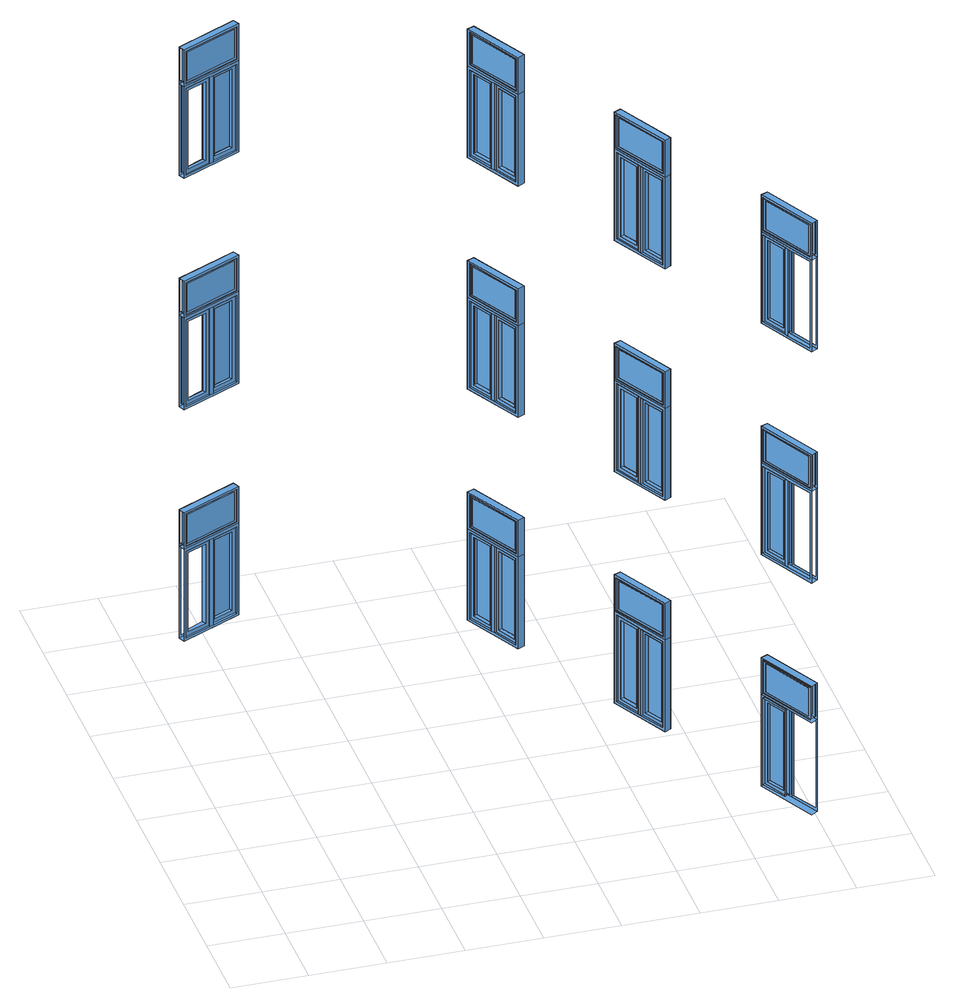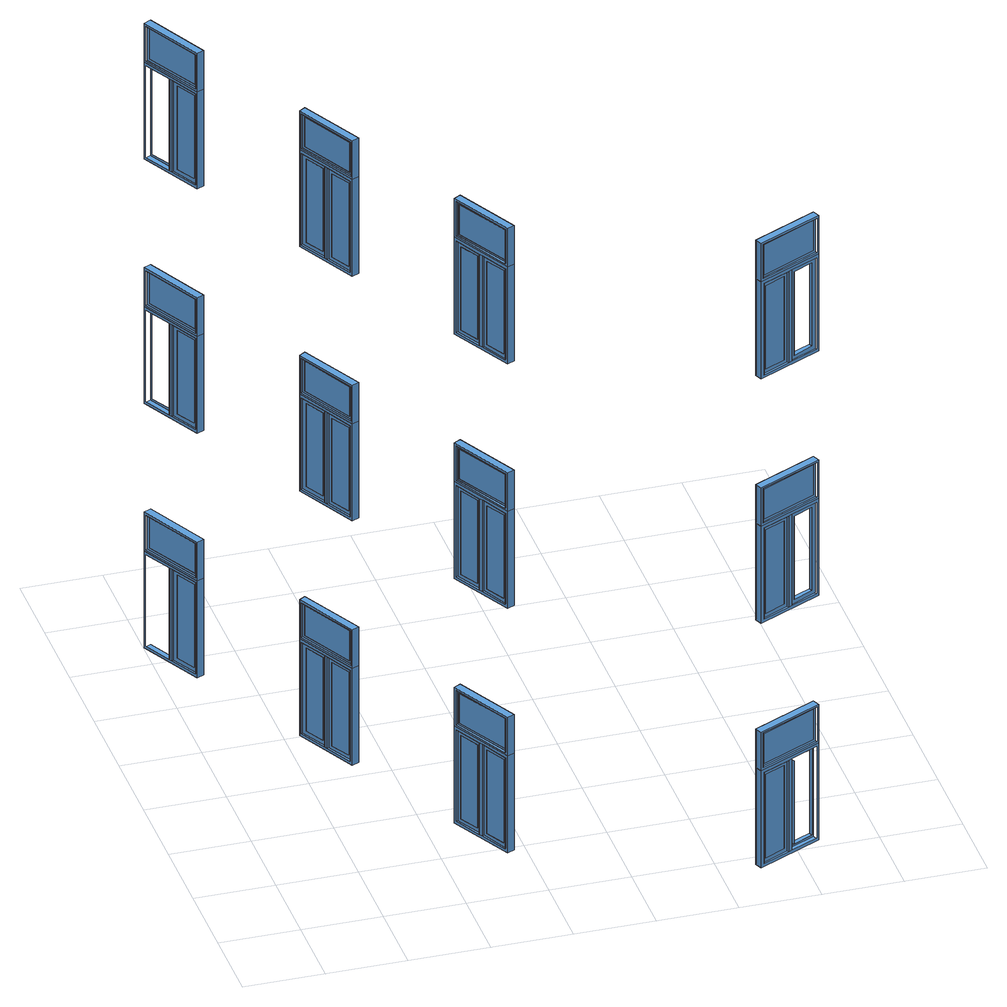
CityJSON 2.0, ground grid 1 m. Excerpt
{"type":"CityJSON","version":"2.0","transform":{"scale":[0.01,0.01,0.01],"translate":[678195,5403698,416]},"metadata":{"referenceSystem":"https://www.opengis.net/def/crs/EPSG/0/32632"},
"CityObjects":{
"building1":{"type":"Building","attributes":{"measuredHeight":16.21},"geometry":[{"type":"MultiSurface","lod":"3","boundaries":[[[0,1,2,3],[4,5,6,7]],[[8,9,10,11],[12,13,14,15]],[[16,17,18,19]],[[4,20,21,7]],[[12,22,23,15]],[[24,25,26,27],[28,18,17,29]],[[30,31,32,33],[34,21,20,35]],[[36,37,38,39],[40,23,22,41]],[[25,42,43,26]],[[27,44,45,24]],[[31,46,47,32]],[[33,48,49,30]],[[37,50,51,38]],[[39,52,53,36]],[[54,29,17,16]],[[5,35,20,4]],[[13,41,22,12]],[[55,56,57,58]],[[59,1,0,60]],[[61,9,8,62]],[[43,44,27,26]],[[47,48,33,32]],[[51,52,39,38]],[[63,64,65,66],[67,68,55,69,70,71,72,58]],[[63,73,74,64],[75,76,77,78]],[[79,80,81,82],[83,84,59,85,86,87,88,60]],[[79,89,90,80],[91,92,93,94]],[[95,96,97,98],[99,100,61,101,102,103,104,62]],[[95,105,106,96],[107,108,109,110]],[[58,72,69,55]],[[60,88,85,59]],[[62,104,101,61]],[[76,111,112,77]],[[78,113,114,75]],[[92,115,116,93]],[[94,117,118,91]],[[108,119,120,109]],[[110,121,122,107]],[[123,124,125,126]],[[127,128,129,130]],[[131,132,133,134]],[[111,114,113,112],[124,123,126,125]],[[115,118,117,116],[128,127,130,129]],[[119,122,121,120],[132,131,134,133]],[[63,64,135,136]],[[74,73,137,138]],[[66,139,140,65]],[[79,80,141,142]],[[90,89,143,144]],[[82,145,146,81]],[[95,96,147,148]],[[106,105,149,150]],[[98,151,152,97]],[[126,125,153,154]],[[124,123,155,156]],[[130,129,157,158]],[[128,127,159,160]],[[134,133,161,162]],[[132,131,163,164]],[[165,112,111,166]],[[167,116,115,168]],[[169,120,119,170]],[[171,114,113,172]],[[173,118,117,174]],[[175,122,121,176]],[[155,156,153,154]],[[159,160,157,158]],[[163,164,161,162]],[[166,171,172,165],[156,155,154,153]],[[168,173,174,167],[160,159,158,157]],[[170,175,176,169],[164,163,162,161]],[[177,171,172,178]],[[179,165,166,180]],[[181,173,174,182]],[[183,167,168,184]],[[185,175,176,186]],[[187,169,170,188]],[[44,43,189,190]],[[48,47,191,192]],[[52,51,193,194]],[[136,135,140,139],[195,189,43,42,45,44,190,196]],[[137,136,135,138],[179,180,177,178]],[[142,141,146,145],[197,191,47,46,49,48,192,198]],[[143,142,141,144],[183,184,181,182]],[[148,147,152,151],[199,193,51,50,53,52,194,200]],[[149,148,147,150],[187,188,185,186]],[[72,201,202,69]],[[88,203,204,85]],[[104,205,206,101]],[[190,189,207,208]],[[192,191,209,210]],[[194,193,211,212]],[[213,214,215,216]],[[217,218,219,220]],[[221,222,223,224]],[[69,202,225,70]],[[71,226,201,72]],[[85,204,227,86]],[[87,228,203,88]],[[101,206,229,102]],[[103,230,205,104]],[[213,216,231,232]],[[201,226,225,202],[216,231,232,213]],[[217,220,233,234]],[[203,228,227,204],[220,233,234,217]],[[221,224,235,236]],[[205,230,229,206],[224,235,236,221]],[[232,237,214,213]],[[234,238,218,217]],[[236,239,222,221]],[[216,215,240,231]],[[220,219,241,233]],[[224,223,242,235]],[[207,243,244,208],[214,215,240,237]],[[209,245,246,210],[218,219,241,238]],[[211,247,248,212],[222,223,242,239]],[[244,196,190,208]],[[246,198,192,210]],[[248,200,194,212]],[[207,189,195,243]],[[209,191,197,245]],[[211,193,199,247]],[[231,240,237,232]],[[233,241,238,234]],[[235,242,239,236]],[[125,124,156,153]],[[129,128,160,157]],[[133,132,164,161]],[[70,225,226,71]],[[86,227,228,87]],[[102,229,230,103]],[[77,112,113,78]],[[93,116,117,94]],[[109,120,121,110]],[[243,195,196,244]],[[245,197,198,246]],[[247,199,200,248]],[[172,113,112,165]],[[174,117,116,167]],[[176,121,120,169]],[[178,172,165,179]],[[182,174,167,183]],[[186,176,169,187]],[[64,74,138,135]],[[135,64,65,140]],[[80,90,144,141]],[[141,80,81,146]],[[96,106,150,147]],[[147,96,97,152]],[[249,250,251,252]],[[253,254,255,256]],[[257,258,259,260]],[[261,262,263,264]],[[265,266,267,268]],[[269,270,271,272]],[[252,273,274,249]],[[256,275,276,253]],[[260,277,278,257]],[[279,280,281,282]],[[283,284,280,281]],[[285,286,287,288]],[[289,290,286,287]],[[291,292,293,294]],[[295,296,292,293]],[[264,263,297,298]],[[268,267,299,300]],[[272,271,301,302]],[[303,304,262,261]],[[305,306,266,265]],[[307,308,270,269]],[[309,310,311,312]],[[313,314,315,316]],[[317,318,319,320]],[[261,264,298,303],[321,322,323,324]],[[265,268,300,305],[325,326,327,328]],[[269,272,302,307],[329,330,331,332]],[[282,281,333,334],[335,251,250,336]],[[288,287,337,338],[339,255,254,340]],[[294,293,341,342],[343,259,258,344]],[[281,333,345,283],[346,347,297,263,262,304,348,349]],[[287,337,350,289],[351,352,299,267,266,306,353,354]],[[293,341,355,295],[356,357,301,271,270,308,358,359]],[[304,297,347,348]],[[306,299,352,353]],[[308,301,357,358]],[[250,249,360,336]],[[335,361,252,251]],[[254,253,362,340]],[[339,363,256,255]],[[258,257,364,344]],[[343,365,260,259]],[[297,304,303,298]],[[299,306,305,300]],[[301,308,307,302]],[[366,323,322,367]],[[368,327,326,369]],[[370,331,330,371]],[[252,249,360,361],[372,312,311,373]],[[256,253,362,363],[374,316,315,375]],[[260,257,364,365],[376,320,319,377]],[[312,372,373,311]],[[316,374,375,315]],[[320,376,377,319]],[[378,274,273,379]],[[380,276,275,381]],[[382,278,277,383]],[[384,385,386,387]],[[388,389,390,391]],[[392,393,394,395]],[[348,347,396,397]],[[353,352,398,399]],[[358,357,400,401]],[[402,403,386,385],[366,404,405,367]],[[406,407,390,389],[368,408,409,369]],[[410,411,394,393],[370,412,413,371]],[[366,404,405,367]],[[368,408,409,369]],[[370,412,413,371]],[[404,324,323,366]],[[408,328,327,368]],[[412,332,331,370]],[[249,274,414,360]],[[361,415,273,252]],[[253,276,416,362]],[[363,417,275,256]],[[257,278,418,364]],[[365,419,277,260]],[[310,420,373,311]],[[421,309,312,372]],[[314,422,375,315]],[[423,313,316,374]],[[318,424,377,319]],[[425,317,320,376]],[[426,402,385,384]],[[427,406,389,388]],[[428,410,393,392]],[[387,386,403,429]],[[391,390,407,430]],[[395,394,411,431]],[[280,432,333,281]],[[286,433,337,287]],[[292,434,341,293]],[[435,279,282,334]],[[284,283,345,436]],[[437,285,288,338]],[[290,289,350,438]],[[439,291,294,342]],[[296,295,355,440]],[[441,349,348,397]],[[396,347,346,442]],[[443,354,353,399]],[[398,352,351,444]],[[445,359,358,401]],[[400,357,356,446]],[[447,448,449,450]],[[451,452,453,454]],[[455,456,457,458]],[[396,442,441,397],[448,449,459,460]],[[398,444,443,399],[452,453,461,462]],[[400,446,445,401],[456,457,463,464]],[[309,421,420,310]],[[273,274,414,415],[421,309,310,420]],[[313,423,422,314]],[[275,276,416,417],[423,313,314,422]],[[317,425,424,318]],[[277,278,418,419],[425,317,318,424]],[[336,360,361,335]],[[340,362,363,339]],[[344,364,365,343]],[[429,403,402,426]],[[430,407,406,427]],[[431,411,410,428]],[[442,346,349,441]],[[444,351,354,443]],[[446,356,359,445]],[[379,273,415,465]],[[381,275,417,466]],[[383,277,419,467]],[[468,414,274,378]],[[469,416,276,380]],[[470,418,278,382]],[[450,449,459,471]],[[454,453,461,472]],[[458,457,463,473]],[[474,460,448,447]],[[475,462,452,451]],[[476,464,456,455]],[[477,478,479,480]],[[481,482,483,484]],[[485,486,487,488]],[[426,477,480,429]],[[427,481,484,430]],[[428,485,488,431]],[[280,432,436,284],[384,387,429,480,489,490,477,426]],[[280,279,435,432],[378,379,465,468]],[[286,433,438,290],[388,391,430,484,491,492,481,427]],[[286,285,437,433],[380,381,466,469]],[[292,434,440,296],[392,395,431,488,493,494,485,428]],[[292,291,439,434],[382,383,467,470]],[[420,421,372,373]],[[422,423,374,375]],[[424,425,376,377]],[[447,450,471,474]],[[451,454,472,475]],[[455,458,473,476]],[[478,495,496,479],[450,471,474,447]],[[482,497,498,483],[454,472,475,451]],[[486,499,500,487],[458,473,476,455]],[[471,459,460,474]],[[472,461,462,475]],[[473,463,464,476]],[[360,414,415,361]],[[362,416,417,363]],[[364,418,419,365]],[[480,479,496,489]],[[490,495,478,477]],[[484,483,498,491]],[[492,497,482,481]],[[488,487,500,493]],[[494,499,486,485]],[[432,435,334,333]],[[333,432,436,345]],[[433,437,338,337]],[[337,433,438,350]],[[434,439,342,341]],[[341,434,440,355]],[[489,496,495,490]],[[491,498,497,492]],[[493,500,499,494]],[[465,415,414,468]],[[466,417,416,469]],[[467,419,418,470]],[[501,502,503,504]],[[505,506,507,508]],[[509,510,511,512]],[[513,514,515,516]],[[517,518,519,520]],[[521,522,523,524]],[[504,525,526,501]],[[508,527,528,505]],[[512,529,530,509]],[[531,532,533,534]],[[535,536,532,533]],[[537,538,539,540]],[[541,542,538,539]],[[543,544,545,546]],[[547,548,544,545]],[[549,550,514,513]],[[551,552,518,517]],[[553,554,522,521]],[[516,515,555,556]],[[520,519,557,558]],[[524,523,559,560]],[[561,562,563,564]],[[565,566,567,568]],[[569,570,571,572]],[[513,516,556,549],[573,574,575,576]],[[517,520,558,551],[577,578,579,580]],[[521,524,560,553],[581,582,583,584]],[[533,585,586,535],[587,588,555,515,514,550,589,590]],[[539,591,592,541],[593,594,557,519,518,552,595,596]],[[545,597,598,547],[599,600,559,523,522,554,601,602]],[[534,533,585,603],[604,503,502,605]],[[540,539,591,606],[607,507,506,608]],[[546,545,597,609],[610,511,510,611]],[[550,555,588,589]],[[552,557,594,595]],[[554,559,600,601]],[[502,501,612,605]],[[604,613,504,503]],[[506,505,614,608]],[[607,615,508,507]],[[510,509,616,611]],[[610,617,512,511]],[[555,550,549,556]],[[557,552,551,558]],[[559,554,553,560]],[[618,575,574,619]],[[620,579,578,621]],[[622,583,582,623]],[[564,624,625,563]],[[568,626,627,567]],[[572,628,629,571]],[[504,501,612,613],[624,564,563,625]],[[508,505,614,615],[626,568,567,627]],[[512,509,616,617],[628,572,571,629]],[[630,526,525,631]],[[632,528,527,633]],[[634,530,529,635]],[[636,637,638,639]],[[640,641,642,643]],[[644,645,646,647]],[[589,588,648,649]],[[595,594,650,651]],[[601,600,652,653]],[[618,654,655,619]],[[620,656,657,621]],[[622,658,659,623]],[[660,661,638,637],[618,654,655,619]],[[662,663,642,641],[620,656,657,621]],[[664,665,646,645],[622,658,659,623]],[[654,576,575,618]],[[656,580,579,620]],[[658,584,583,622]],[[666,561,564,624]],[[667,565,568,626]],[[668,569,572,628]],[[562,669,625,563]],[[566,670,627,567]],[[570,671,629,571]],[[501,526,672,612]],[[613,673,525,504]],[[505,528,674,614]],[[615,675,527,508]],[[509,530,676,616]],[[617,677,529,512]],[[639,638,661,678]],[[679,660,637,636]],[[643,642,663,680]],[[681,662,641,640]],[[647,646,665,682]],[[683,664,645,644]],[[684,531,534,603]],[[536,535,586,685]],[[686,537,540,606]],[[542,541,592,687]],[[688,543,546,609]],[[548,547,598,689]],[[532,690,585,533]],[[538,691,591,539]],[[544,692,597,545]],[[693,590,589,649]],[[648,588,587,694]],[[695,596,595,651]],[[650,594,593,696]],[[697,602,601,653]],[[652,600,599,698]],[[699,700,701,702]],[[703,704,705,706]],[[707,708,709,710]],[[648,694,693,649],[700,701,711,712]],[[650,696,695,651],[704,705,713,714]],[[652,698,697,653],[708,709,715,716]],[[561,666,669,562]],[[525,526,672,673],[666,561,562,669]],[[565,667,670,566]],[[527,528,674,675],[667,565,566,670]],[[569,668,671,570]],[[529,530,676,677],[668,569,570,671]],[[605,612,613,604]],[[608,614,615,607]],[[611,616,617,610]],[[678,661,660,679]],[[680,663,662,681]],[[682,665,664,683]],[[694,587,590,693]],[[696,593,596,695]],[[698,599,602,697]],[[631,525,673,717]],[[718,672,526,630]],[[633,527,675,719]],[[720,674,528,632]],[[635,529,677,721]],[[722,676,530,634]],[[702,701,711,723]],[[706,705,713,724]],[[710,709,715,725]],[[726,712,700,699]],[[727,714,704,703]],[[728,716,708,707]],[[729,730,731,732]],[[733,734,735,736]],[[737,738,739,740]],[[679,729,732,678]],[[681,733,736,680]],[[683,737,740,682]],[[532,690,685,536],[636,639,678,732,741,742,729,679]],[[532,531,684,690],[630,631,717,718]],[[538,691,687,542],[640,643,680,736,743,744,733,681]],[[538,537,686,691],[632,633,719,720]],[[544,692,689,548],[644,647,682,740,745,746,737,683]],[[544,543,688,692],[634,635,721,722]],[[669,666,624,625]],[[670,667,626,627]],[[671,668,628,629]],[[730,747,748,731],[702,723,726,699]],[[734,749,750,735],[706,724,727,703]],[[738,751,752,739],[710,725,728,707]],[[699,702,723,726]],[[703,706,724,727]],[[707,710,725,728]],[[723,711,712,726]],[[724,713,714,727]],[[725,715,716,728]],[[612,672,673,613]],[[614,674,675,615]],[[616,676,677,617]],[[732,731,748,741]],[[742,747,730,729]],[[736,735,750,743]],[[744,749,734,733]],[[740,739,752,745]],[[746,751,738,737]],[[690,684,603,585]],[[585,690,685,586]],[[691,686,606,591]],[[591,691,687,592]],[[692,688,609,597]],[[597,692,689,598]],[[741,748,747,742]],[[743,750,749,744]],[[745,752,751,746]],[[717,673,672,718]],[[719,675,674,720]],[[721,677,676,722]],[[753,754,755,756]],[[757,758,759,760]],[[761,762,763,764]],[[765,766,767,768]],[[769,770,771,772]],[[773,774,775,776]],[[756,777,778,753]],[[760,779,780,757]],[[764,781,782,761]],[[783,784,785,786]],[[787,788,784,785]],[[789,790,791,792]],[[793,794,790,791]],[[795,796,797,798]],[[799,800,796,797]],[[768,767,801,802]],[[772,771,803,804]],[[776,775,805,806]],[[807,808,766,765]],[[809,810,770,769]],[[811,812,774,773]],[[813,814,815,816]],[[817,818,819,820]],[[821,822,823,824]],[[765,768,802,807],[825,826,827,828]],[[769,772,804,809],[829,830,831,832]],[[773,776,806,811],[833,834,835,836]],[[791,837,838,793],[839,840,803,771,770,810,841,842]],[[792,791,837,843],[844,759,758,845]],[[797,846,847,799],[848,849,805,775,774,812,850,851]],[[798,797,846,852],[853,763,762,854]],[[810,803,840,841]],[[812,805,849,850]],[[754,753,855,856]],[[857,858,756,755]],[[758,757,859,845]],[[844,860,760,759]],[[762,761,861,854]],[[853,862,764,763]],[[801,808,807,802]],[[803,810,809,804]],[[805,812,811,806]],[[816,863,864,815]],[[820,865,866,819]],[[824,867,868,823]],[[756,753,855,858],[863,816,815,864]],[[760,757,859,860],[865,820,819,866]],[[764,761,861,862],[867,824,823,868]],[[869,827,826,870]],[[871,831,830,872]],[[873,835,834,874]],[[875,778,777,876]],[[877,780,779,878]],[[879,782,781,880]],[[881,882,883,884]],[[885,886,887,888]],[[889,890,891,892]],[[893,894,883,882],[869,895,896,870]],[[897,898,887,886],[871,899,900,872]],[[901,902,891,890],[873,903,904,874]],[[869,895,896,870]],[[871,899,900,872]],[[873,903,904,874]],[[895,828,827,869]],[[899,832,831,871]],[[903,836,835,873]],[[753,778,905,855]],[[757,780,906,859]],[[761,782,907,861]],[[814,908,864,815]],[[818,909,866,819]],[[822,910,868,823]],[[911,813,816,863]],[[858,912,777,756]],[[913,817,820,865]],[[860,914,779,760]],[[915,821,824,867]],[[862,916,781,764]],[[917,893,882,881]],[[918,897,886,885]],[[919,901,890,889]],[[884,883,894,920]],[[888,887,898,921]],[[892,891,902,922]],[[788,787,923,924]],[[794,793,838,925]],[[800,799,847,926]],[[784,927,928,785]],[[929,783,786,930]],[[790,931,837,791]],[[932,789,792,843]],[[796,933,846,797]],[[934,795,798,852]],[[777,778,905,912],[911,813,814,908]],[[779,780,906,914],[913,817,818,909]],[[781,782,907,916],[915,821,822,910]],[[813,911,908,814]],[[817,913,909,818]],[[821,915,910,822]],[[920,894,893,917]],[[921,898,897,918]],[[922,902,901,919]],[[876,777,912,935]],[[878,779,914,936]],[[880,781,916,937]],[[938,905,778,875]],[[939,906,780,877]],[[940,907,782,879]],[[941,942,943,944]],[[945,946,947,948]],[[949,950,951,952]],[[917,941,944,920]],[[918,945,948,921]],[[919,949,952,922]],[[784,783,929,927],[875,876,935,938]],[[790,789,932,931],[877,878,936,939]],[[796,795,934,933],[879,880,937,940]],[[784,927,924,788],[881,884,920,944,953,954,941,917]],[[790,931,925,794],[885,888,921,948,955,956,945,918]],[[796,933,926,800],[889,892,922,952,957,958,949,919]]],"semantics":{"surfaces":[{"type":"Window","frameKlumMaterialClass":"Wood","frameKlumMaterialIndex":"L101","paneMaterialClass":"Glass","frameMaterialUncertainty":0.5}],"values":[0,0,0,0,0,0,0,0,0,0,0,0,0,0,0,0,0,0,0,0,0,0,0,0,0,0,0,0,0,0,0,0,0,0,0,0,0,0,0,0,0,0,0,0,0,0,0,0,0,0,0,0,0,0,0,0,0,0,0,0,0,0,0,0,0,0,0,0,0,0,0,0,0,0,0,0,0,0,0,0,0,0,0,0,0,0,0,0,0,0,0,0,0,0,0,0,0,0,0,0,0,0,0,0,0,0,0,0,0,0,0,0,0,0,0,0,0,0,0,0,0,0,0,0,0,0,0,0,0,0,0,0,0,0,0,0,0,0,0,0,0,0,0,0,0,0,0,0,0,0,0,0,0,0,0,0,0,0,0,0,0,0,0,0,0,0,0,0,0,0,0,0,0,0,0,0,0,0,0,0,0,0,0,0,0,0,0,0,0,0,0,0,0,0,0,0,0,0,0,0,0,0,0,0,0,0,0,0,0,0,0,0,0,0,0,0,0,0,0,0,0,0,0,0,0,0,0,0,0,0,0,0,0,0,0,0,0,0,0,0,0,0,0,0,0,0,0,0,0,0,0,0,0,0,0,0,0,0,0,0,0,0,0,0,0,0,0,0,0,0,0,0,0,0,0,0,0,0,0,0,0,0,0,0,0,0,0,0,0,0,0,0,0,0,0,0,0,0,0,0,0,0,0,0,0,0,0,0,0,0,0,0,0,0,0,0,0,0,0,0,0,0,0,0,0,0,0,0,0,0,0,0,0,0,0,0,0,0,0,0,0,0,0,0,0,0,0,0,0,0,0,0,0,0,0,0,0,0,0,0,0,0,0,0,0,0,0,0,0,0,0,0,0,0,0,0,0,0,0,0,0,0,0,0,0,0,0,0,0,0,0,0,0,0,0,0,0,0,0,0,0,0,0,0,0,0,0,0,0,0,0,0,0,0,0,0,0,0,0,0,0,0,0,0,0,0,0,0,0,0,0,0,0,0,0,0,0,0,0,0,0,0,0,0,0,0,0,0,0,0,0,0,0,0,0,0,0,0,0,0,0,0,0,0,0,0,0,0,0,0,0,0,0,0,0,0,0,0,0,0,0,0,0,0,0,0,0,0,0,0,0,0,0,0,0,0,0,0,0,0,0,0,0,0,0,0,0,0,0,0,0,0,0,0,0,0,0,0,0,0,0,0,0,0,0,0,0,0,0,0,0,0,0,0,0,0,0,0,0,0,0,0,0,0,0,0,0,0,0,0,0,0,0,0,0,0,0,0,0,0,0,0,0,0,0,0,0,0,0,0,0,0,0,0,0,0,0,0,0,0,0,0,0,0,0,0,0,0,0,0,0,0,0,0,0,0,0,0,0,0,0,0,0,0,0,0,0,0,0,0,0,0,0,0,0,0,0,0,0,0,0,0,0,0,0,0,0,0,0,0,0,0,0,0,0]}}]}
},
"vertices":[
[108,701,472],[108,701,347],[73,684,347],[73,684,472],[103,699,352],[103,699,466],[78,686,466],[78,686,352],[108,701,807],[108,701,682],[73,684,682],[73,684,807],[103,699,687],[103,699,801],[78,686,801],[78,686,687],[103,699,17],[106,694,17],[80,682,17],[78,686,17],[106,694,352],[80,682,352],[106,694,687],[80,682,687],[75,679,12],[75,679,137],[110,696,137],[110,696,12],[80,682,131],[106,694,131],[75,679,347],[75,679,472],[110,696,472],[110,696,347],[80,682,466],[106,694,466],[75,679,682],[75,679,807],[110,696,807],[110,696,682],[80,682,801],[106,694,801],[76,677,137],[111,694,137],[111,694,12],[76,677,12],[76,677,472],[111,694,472],[111,694,347],[76,677,347],[76,677,807],[111,694,807],[111,694,682],[76,677,682],[103,699,131],[107,703,12],[108,701,12],[108,701,137],[107,703,137],[107,703,347],[107,703,472],[107,703,682],[107,703,807],[69,685,141],[150,724,141],[150,724,8],[69,685,8],[72,686,137],[72,686,12],[111,705,12],[146,722,12],[146,722,137],[111,705,137],[69,685,194],[150,724,194],[71,686,191],[71,686,144],[147,722,144],[147,722,191],[69,685,476],[150,724,476],[150,724,343],[69,685,343],[72,686,472],[72,686,347],[111,705,347],[146,722,347],[146,722,472],[111,705,472],[69,685,529],[150,724,529],[71,686,526],[71,686,479],[147,722,479],[147,722,526],[69,685,811],[150,724,811],[150,724,678],[69,685,678],[72,686,807],[72,686,682],[111,705,682],[146,722,682],[146,722,807],[111,705,807],[69,685,864],[150,724,864],[71,686,861],[71,686,814],[147,722,814],[147,722,861],[73,684,144],[148,720,144],[148,720,191],[73,684,191],[73,684,479],[148,720,479],[148,720,526],[73,684,526],[73,684,814],[148,720,814],[148,720,861],[73,684,861],[76,685,188],[145,719,188],[145,719,147],[76,685,147],[76,685,523],[145,719,523],[145,719,482],[76,685,482],[76,685,858],[145,719,858],[145,719,817],[76,685,817],[154,715,141],[73,676,141],[73,676,194],[154,715,194],[73,676,8],[154,715,8],[154,715,476],[73,676,476],[73,676,529],[154,715,529],[73,676,343],[154,715,343],[154,715,811],[73,676,811],[73,676,864],[154,715,864],[73,676,678],[154,715,678],[148,713,147],[78,679,147],[78,679,188],[148,713,188],[148,713,482],[78,679,482],[78,679,523],[148,713,523],[148,713,817],[78,679,817],[78,679,858],[148,713,858],[151,714,144],[75,678,144],[151,714,479],[75,678,479],[151,714,814],[75,678,814],[75,678,191],[151,714,191],[75,678,526],[151,714,526],[75,678,861],[151,714,861],[76,677,191],[151,713,191],[151,713,144],[76,677,144],[76,677,526],[151,713,526],[151,713,479],[76,677,479],[76,677,861],[151,713,861],[151,713,814],[76,677,814],[116,696,137],[116,696,12],[116,696,472],[116,696,347],[116,696,807],[116,696,682],[151,713,137],[151,713,12],[151,713,472],[151,713,347],[151,713,807],[151,713,682],[113,703,137],[113,703,12],[113,703,472],[113,703,347],[113,703,807],[113,703,682],[115,699,137],[115,699,12],[115,699,472],[115,699,347],[115,699,807],[115,699,682],[117,705,131],[119,701,131],[119,701,17],[117,705,17],[117,705,466],[119,701,466],[119,701,352],[117,705,352],[117,705,801],[119,701,801],[119,701,687],[117,705,687],[147,720,12],[147,720,137],[147,720,347],[147,720,472],[147,720,682],[147,720,807],[143,718,17],[143,718,131],[143,718,352],[143,718,466],[143,718,687],[143,718,801],[145,713,131],[145,713,466],[145,713,801],[145,713,17],[145,713,352],[145,713,687],[150,715,137],[150,715,12],[150,715,472],[150,715,347],[150,715,807],[150,715,682],[419,611,197],[418,611,197],[418,611,150],[419,611,150],[419,611,532],[418,611,532],[418,611,485],[419,611,485],[419,611,867],[418,611,867],[418,611,820],[419,611,820],[420,612,18],[418,610,18],[418,610,143],[420,612,143],[420,612,353],[418,610,353],[418,610,478],[420,612,478],[420,612,688],[418,610,688],[418,610,813],[420,612,813],[424,614,150],[424,614,197],[424,614,485],[424,614,532],[424,614,820],[424,614,867],[425,618,200],[425,618,147],[416,614,147],[416,614,200],[416,614,14],[425,618,14],[425,618,535],[425,618,482],[416,614,482],[416,614,535],[416,614,349],[425,618,349],[425,618,870],[425,618,817],[416,614,817],[416,614,870],[416,614,684],[425,618,684],[435,576,143],[438,577,143],[435,576,478],[438,577,478],[435,576,813],[438,577,813],[438,577,18],[435,576,18],[438,577,353],[435,576,353],[438,577,688],[435,576,688],[426,611,194],[426,611,153],[420,608,153],[420,608,194],[426,611,529],[426,611,488],[420,608,488],[420,608,529],[426,611,864],[426,611,823],[420,608,823],[420,608,864],[422,607,137],[422,607,23],[435,581,23],[435,581,137],[422,607,472],[422,607,358],[435,581,358],[435,581,472],[422,607,807],[422,607,693],[435,581,693],[435,581,807],[457,533,147],[457,533,200],[455,536,150],[455,536,197],[457,533,482],[457,533,535],[455,536,485],[455,536,532],[457,533,817],[457,533,870],[455,536,820],[455,536,867],[457,533,14],[455,537,143],[438,571,143],[438,571,18],[455,537,18],[457,533,349],[455,537,478],[438,571,478],[438,571,353],[455,537,353],[457,533,684],[455,537,813],[438,571,813],[438,571,688],[455,537,688],[456,537,197],[456,537,150],[456,537,532],[456,537,485],[456,537,867],[456,537,820],[440,584,23],[427,609,23],[440,584,358],[427,609,358],[440,584,693],[427,609,693],[455,540,194],[455,540,153],[455,540,529],[455,540,488],[455,540,864],[455,540,823],[427,615,197],[427,615,150],[427,615,532],[427,615,485],[427,615,867],[427,615,820],[427,615,143],[425,614,143],[425,614,18],[427,615,18],[427,615,478],[425,614,478],[425,614,353],[427,615,353],[427,615,813],[425,614,813],[425,614,688],[427,615,688],[440,572,143],[440,572,18],[440,572,478],[440,572,353],[440,572,813],[440,572,688],[442,579,143],[442,579,18],[440,584,137],[427,609,137],[442,579,478],[442,579,353],[440,584,472],[427,609,472],[442,579,813],[442,579,688],[440,584,807],[427,609,807],[462,540,197],[462,540,150],[462,540,532],[462,540,485],[462,540,867],[462,540,820],[461,543,153],[461,543,194],[461,543,488],[461,543,529],[461,543,823],[461,543,864],[444,580,143],[444,580,478],[444,580,813],[444,580,18],[444,580,353],[444,580,688],[466,538,147],[466,538,482],[466,538,817],[466,538,200],[466,538,14],[466,538,535],[466,538,349],[466,538,870],[466,538,684],[457,538,18],[457,538,143],[457,538,353],[457,538,478],[457,538,688],[457,538,813],[447,570,137],[442,568,137],[442,568,23],[447,570,23],[447,570,472],[442,568,472],[442,568,358],[447,570,358],[447,570,807],[442,568,807],[442,568,693],[447,570,693],[455,542,23],[455,542,137],[455,542,358],[455,542,472],[455,542,693],[455,542,807],[464,541,150],[464,541,485],[464,541,820],[464,541,197],[464,541,532],[464,541,867],[460,545,23],[460,545,358],[460,545,693],[460,545,137],[460,545,472],[460,545,807],[447,576,143],[444,575,143],[444,575,18],[447,576,18],[447,576,478],[444,575,478],[444,575,353],[447,576,353],[447,576,813],[444,575,813],[444,575,688],[447,576,688],[464,541,18],[464,541,143],[464,541,353],[464,541,478],[464,541,688],[464,541,813],[462,540,143],[462,540,18],[462,540,478],[462,540,353],[462,540,813],[462,540,688],[536,378,197],[535,378,197],[535,378,150],[536,378,150],[536,378,532],[535,378,532],[535,378,485],[536,378,485],[536,378,867],[535,378,867],[535,378,820],[536,378,820],[538,379,18],[536,378,18],[536,378,143],[538,379,143],[538,379,353],[536,378,353],[536,378,478],[538,379,478],[538,379,688],[536,378,688],[536,378,813],[538,379,813],[542,381,150],[542,381,197],[542,381,485],[542,381,532],[542,381,820],[542,381,867],[543,385,200],[543,385,147],[534,381,147],[534,381,200],[534,381,14],[543,385,14],[543,385,535],[543,385,482],[534,381,482],[534,381,535],[534,381,349],[543,385,349],[543,385,870],[543,385,817],[534,381,817],[534,381,870],[534,381,684],[543,385,684],[555,344,18],[553,343,18],[555,344,353],[553,343,353],[555,344,688],[553,343,688],[553,343,143],[555,344,143],[553,343,478],[555,344,478],[553,343,813],[555,344,813],[544,378,194],[544,378,153],[538,375,153],[538,375,194],[544,378,529],[544,378,488],[538,375,488],[538,375,529],[544,378,864],[544,378,823],[538,375,823],[538,375,864],[540,374,137],[540,374,23],[553,348,23],[553,348,137],[540,374,472],[540,374,358],[553,348,358],[553,348,472],[540,374,807],[540,374,693],[553,348,693],[553,348,807],[575,300,147],[575,300,14],[573,304,143],[555,338,143],[555,338,18],[573,304,18],[575,300,482],[575,300,349],[573,304,478],[555,338,478],[555,338,353],[573,304,353],[575,300,817],[575,300,684],[573,304,813],[555,338,813],[555,338,688],[573,304,688],[575,300,200],[573,303,150],[573,303,197],[575,300,535],[573,303,485],[573,303,532],[575,300,870],[573,303,820],[573,303,867],[574,304,197],[574,304,150],[574,304,532],[574,304,485],[574,304,867],[574,304,820],[558,351,23],[545,376,23],[558,351,358],[545,376,358],[558,351,693],[545,376,693],[573,307,194],[573,307,153],[573,307,529],[573,307,488],[573,307,864],[573,307,823],[544,383,197],[544,383,150],[544,383,532],[544,383,485],[544,383,867],[544,383,820],[545,382,143],[542,381,143],[542,381,18],[545,382,18],[545,382,478],[542,381,478],[542,381,353],[545,382,353],[545,382,813],[542,381,813],[542,381,688],[545,382,688],[558,339,143],[558,339,18],[558,339,478],[558,339,353],[558,339,813],[558,339,688],[558,351,137],[545,376,137],[558,351,472],[545,376,472],[558,351,807],[545,376,807],[560,346,143],[560,346,18],[560,346,478],[560,346,353],[560,346,813],[560,346,688],[578,310,194],[578,310,529],[578,310,864],[578,310,153],[578,310,488],[578,310,823],[580,307,197],[580,307,150],[580,307,532],[580,307,485],[580,307,867],[580,307,820],[562,347,18],[562,347,143],[562,347,353],[562,347,478],[562,347,688],[562,347,813],[583,305,200],[583,305,14],[583,305,535],[583,305,349],[583,305,870],[583,305,684],[583,305,147],[583,305,482],[583,305,817],[575,305,18],[575,305,143],[575,305,353],[575,305,478],[575,305,688],[575,305,813],[564,337,137],[560,335,137],[560,335,23],[564,337,23],[564,337,472],[560,335,472],[560,335,358],[564,337,358],[564,337,807],[560,335,807],[560,335,693],[564,337,693],[573,309,23],[573,309,137],[573,309,358],[573,309,472],[573,309,693],[573,309,807],[582,308,150],[582,308,197],[582,308,485],[582,308,532],[582,308,820],[582,308,867],[577,312,23],[577,312,358],[577,312,693],[577,312,137],[577,312,472],[577,312,807],[564,343,143],[562,342,143],[562,342,18],[564,343,18],[564,343,478],[562,342,478],[562,342,353],[564,343,353],[564,343,813],[562,342,813],[562,342,688],[564,343,688],[582,308,18],[582,308,143],[582,308,353],[582,308,478],[582,308,688],[582,308,813],[580,307,143],[580,307,18],[580,307,478],[580,307,353],[580,307,813],[580,307,688],[654,146,197],[653,145,197],[653,145,150],[654,146,150],[654,146,532],[653,145,532],[653,145,485],[654,146,485],[654,146,867],[653,145,867],[653,145,820],[654,146,820],[656,146,18],[653,145,18],[653,145,143],[656,146,143],[656,146,353],[653,145,353],[653,145,478],[656,146,478],[656,146,688],[653,145,688],[653,145,813],[656,146,813],[660,148,150],[660,148,197],[660,148,485],[660,148,532],[660,148,820],[660,148,867],[661,152,200],[661,152,147],[652,148,147],[652,148,200],[652,148,14],[661,152,14],[661,152,535],[661,152,482],[652,148,482],[652,148,535],[652,148,349],[661,152,349],[661,152,870],[661,152,817],[652,148,817],[652,148,870],[652,148,684],[661,152,684],[671,110,143],[673,111,143],[671,110,478],[673,111,478],[671,110,813],[673,111,813],[673,111,18],[671,110,18],[673,111,353],[671,110,353],[673,111,688],[671,110,688],[661,145,194],[661,145,153],[656,142,153],[656,142,194],[661,145,529],[661,145,488],[656,142,488],[656,142,529],[661,145,864],[661,145,823],[656,142,823],[656,142,864],[658,141,137],[658,141,23],[671,116,23],[671,116,137],[658,141,472],[658,141,358],[671,116,358],[671,116,472],[658,141,807],[658,141,693],[671,116,693],[671,116,807],[692,67,482],[692,67,349],[691,71,478],[673,105,478],[673,105,353],[691,71,353],[692,67,535],[691,70,485],[691,70,532],[692,67,817],[692,67,684],[691,71,813],[673,105,813],[673,105,688],[691,71,688],[692,67,870],[691,70,820],[691,70,867],[692,71,197],[691,70,197],[691,70,150],[692,71,150],[692,71,532],[692,71,485],[692,71,867],[692,71,820],[690,74,194],[690,74,153],[690,74,529],[690,74,488],[690,74,864],[690,74,823],[675,118,23],[662,143,23],[675,118,358],[662,143,358],[675,118,693],[662,143,693],[662,150,197],[662,150,150],[662,150,532],[662,150,485],[662,150,867],[662,150,820],[662,149,143],[660,148,143],[660,148,18],[662,149,18],[662,149,478],[660,148,478],[660,148,353],[662,149,353],[662,149,813],[660,148,813],[660,148,688],[662,149,688],[678,113,143],[678,113,18],[675,118,137],[662,143,137],[678,113,478],[678,113,353],[675,118,472],[662,143,472],[678,113,813],[678,113,688],[675,118,807],[662,143,807],[698,74,197],[698,74,532],[698,74,867],[696,77,153],[696,77,488],[696,77,823],[696,77,194],[698,74,150],[696,77,529],[698,74,485],[696,77,864],[698,74,820],[680,114,143],[680,114,478],[680,114,813],[680,114,18],[680,114,353],[680,114,688],[692,67,14],[701,72,14],[701,72,349],[701,72,684],[701,72,147],[692,67,147],[701,72,200],[692,67,200],[701,72,482],[701,72,535],[701,72,817],[701,72,870],[700,75,150],[700,75,485],[700,75,820],[700,75,197],[700,75,532],[700,75,867],[682,110,143],[680,109,143],[680,109,18],[682,110,18],[682,110,478],[680,109,478],[680,109,353],[682,110,353],[682,110,813],[680,109,813],[680,109,688],[682,110,688],[700,75,18],[700,75,143],[700,75,353],[700,75,478],[700,75,688],[700,75,813]
]}
